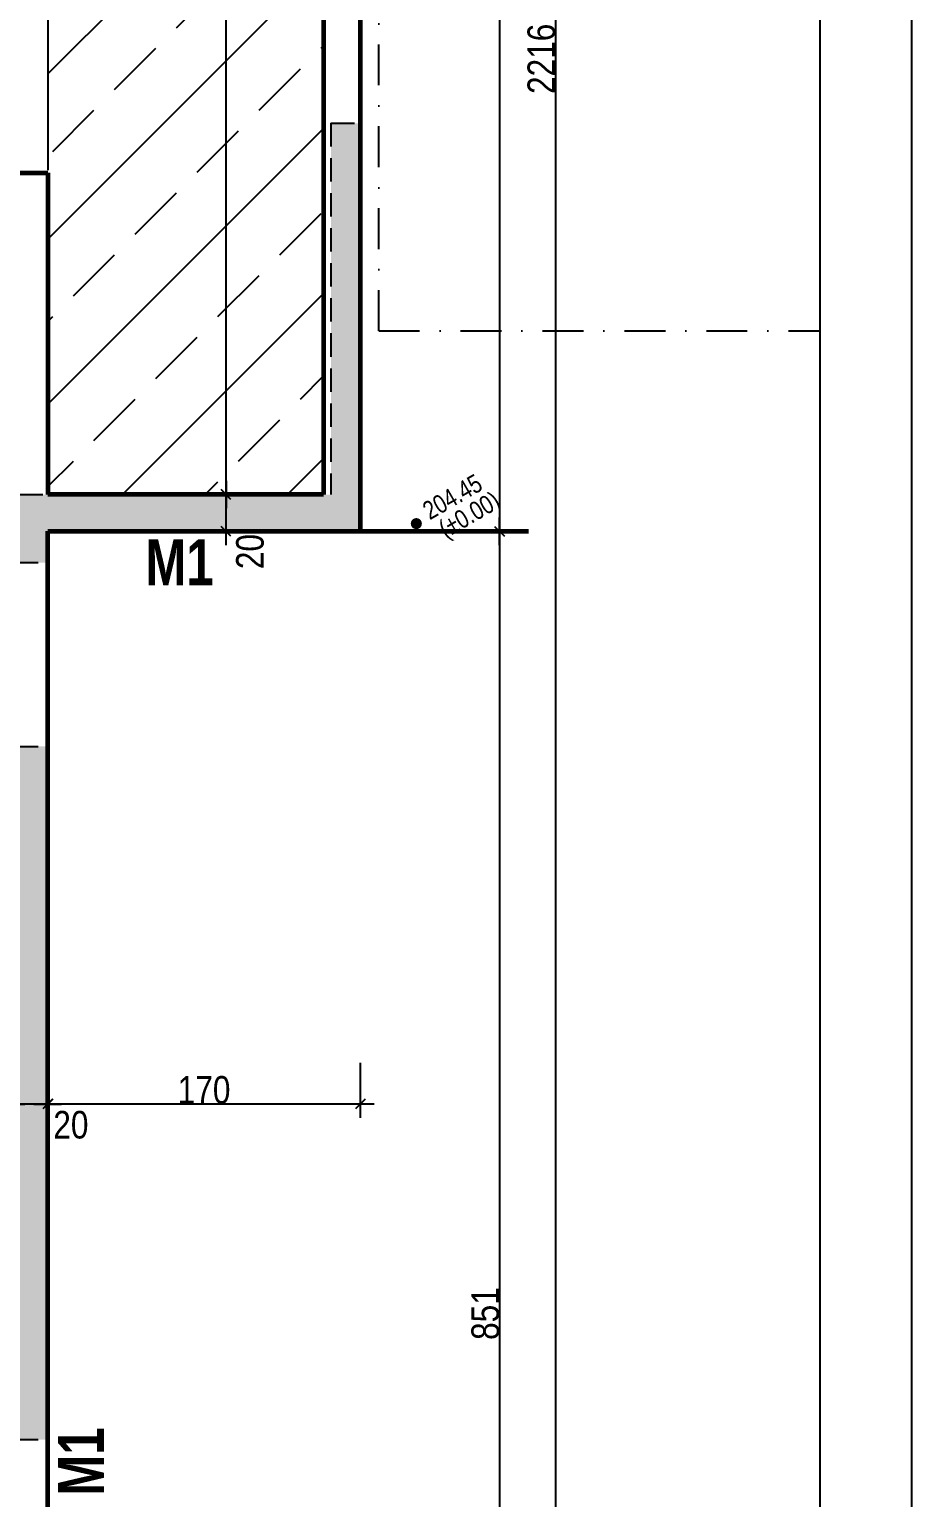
# Model space of a CAD drawing. Header units: centimetres. Extents: x 38820 to 82487, y -36363 to -12804.
# Drawn here: x 52410 to 52889, y -24687 to -23888 of the extents above; entities that cross this region are included whole.
import ezdxf
from ezdxf.enums import TextEntityAlignment as Align

# ---------------------------------------------------------------- set-up
doc = ezdxf.new("R2010")
doc.units = ezdxf.units.CM
doc.header["$LTSCALE"] = 0.5
doc.linetypes.add('CACHEX2', pattern=[19.05, 12.7, -6.35])
doc.linetypes.add('TIRETPT2', pattern=[12.7, 6.35, -3.175, 0, -3.175])
doc.layers.get('DEFPOINTS').update_dxf_attribs({"linetype": 'CONTINUOUS'})
for name, color, linetype in [('01_Cad_2', 5, 'CONTINUOUS'), ('01_cote_gen', 4, 'CONTINUOUS'), ('01_linteaux', 2, 'CONTINUOUS'), ('01_murs_sup', 2, 'CACHEX2'), ('01_poch_BN', 9, 'CONTINUOUS'), ('01_texte', 230, 'CONTINUOUS'), ('AA_COTES', 2, 'CONTINUOUS')]:
    doc.layers.add(name, color=color, linetype=linetype)
doc.layers.add('01_murs_coup', color=5, linetype='CONTINUOUS', lineweight=60)
doc.styles.add('impact', font='impact.ttf')
doc.styles.add('MATTE_TXT', font='arial.ttf')
doc.styles.add('STYLE2', font='ARIALN.TTF')
doc.dimstyles.new('JB50', dxfattribs={"dimscale": 0.1, "dimtxt": 150, "dimasz": 15, "dimexe": 0.1, "dimexo": 0.1, "dimgap": 0.09, "dimtad": 1, "dimdec": 1, "dimdsep": 46, "dimtxsty": 'STYLE2', "dimblk1": 'BOND_G', "dimblk2": 'BOND_D', "dimsah": 1, "dimcen": 1.5, "dimdle": 0.01, "dimse1": 1, "dimse2": 1, "dimclrd": 4, "dimclre": 2, "dimclrt": 6, "dimazin": 2, "dimtfac": 2.333333, "dimtdec": 1, "dimtix": 1, "dimtmove": 2, "dimatfit": 3, "dimldrblk": 'BOND_G', "dimfxl": 1, "dimtolj": 1, "dimtzin": 0, "dimarcsym": 0})

# ---------------------------------------------------------------- blocks, each defined once
blk = doc.blocks.new('BOND_G')
at = {"layer": 'AA_COTES', "color": 0}
for p, q in [((0, -5), (0, 15)), ((5, 0), (-5, 0)), ((1.77, 1.77), (-1.77, -1.77))]:
    blk.add_line(p, q, dxfattribs=at)
blk = doc.blocks.new('BOND_D')
at = {"layer": 'AA_COTES', "color": 0}
for p, q in [((5, 0), (-5, 0)), ((-1.77, -1.77), (1.77, 1.77)), ((0, 5), (0, -15))]:
    blk.add_line(p, q, dxfattribs=at)
blk = doc.blocks.new('*D879')
at = {"layer": '01_cote_gen', "color": 4, "lineweight": -2, "transparency": 16777216}
blk.add_line((52516.58, -24139.85), (52516.58, -23473.89), dxfattribs=at)
at = {"layer": 'DEFPOINTS', "color": 0}
for p in [(52516.58, -23472.39), (52525.71, -23472.39), (52525.71, -24141.35)]:
    blk.add_point(p, dxfattribs=at)
at = {"layer": '01_cote_gen', "color": 4, "lineweight": -2, "transparency": 16777216, "xscale": 1.5, "yscale": 1.5, "zscale": 1.5}
for name, p, rotation in [('BOND_D', (52516.58, -23472.39), 90), ('BOND_G', (52516.58, -24141.35), 270)]:
    blk.add_blockref(name, p, dxfattribs=dict(at, rotation=rotation))
at = {"layer": '01_cote_gen', "color": 6, "transparency": 16777216, "insert": (52508.91, -23806.87), "char_height": 15, "attachment_point": 5, "rotation": 90, "style": 'STYLE2'}
blk.add_mtext('\\A1;669', dxfattribs=at)
blk = doc.blocks.new('*D883')
at = {"layer": '01_cote_gen', "color": 4, "lineweight": -2, "transparency": 16777216}
blk.add_line((52516.58, -24159.85), (52516.58, -24142.87), dxfattribs=at)
at = {"layer": 'DEFPOINTS', "color": 0}
for p in [(52516.58, -24141.37), (52528.83, -24141.37), (52534.25, -24161.35)]:
    blk.add_point(p, dxfattribs=at)
at = {"layer": '01_cote_gen', "color": 4, "lineweight": -2, "transparency": 16777216, "xscale": 1.5, "yscale": 1.5, "zscale": 1.5}
for name, p, rotation in [('BOND_D', (52516.58, -24141.37), 90), ('BOND_G', (52516.58, -24161.35), 270)]:
    blk.add_blockref(name, p, dxfattribs=dict(at, rotation=rotation))
at = {"layer": '01_cote_gen', "color": 6, "transparency": 16777216, "insert": (52529.63, -24172.39), "char_height": 15, "attachment_point": 5, "rotation": 90, "style": 'STYLE2'}
blk.add_mtext('\\A1;20', dxfattribs=at)
blk = doc.blocks.new('*D884')
at = {"layer": '01_cote_gen', "color": 4, "lineweight": -2, "transparency": 16777216}
blk.add_line((52665.27, -22797.89), (52665.27, -24159.85), dxfattribs=at)
at = {"layer": 'DEFPOINTS', "color": 0}
for p in [(52589.59, -22796.39), (52589.63, -24161.35), (52665.27, -24161.35)]:
    blk.add_point(p, dxfattribs=at)
at = {"layer": '01_cote_gen', "color": 4, "lineweight": -2, "transparency": 16777216, "xscale": 1.5, "yscale": 1.5, "zscale": 1.5}
for name, p, rotation in [('BOND_G', (52665.27, -22796.39), 90), ('BOND_D', (52665.27, -24161.35), 270)]:
    blk.add_blockref(name, p, dxfattribs=dict(at, rotation=rotation))
at = {"layer": '01_cote_gen', "color": 6, "transparency": 16777216, "insert": (52657.6, -23478.87), "char_height": 15, "attachment_point": 5, "rotation": 90, "style": 'STYLE2'}
blk.add_mtext('\\A1;1365', dxfattribs=at)
blk = doc.blocks.new('*D885')
at = {"layer": '01_cote_gen', "color": 4, "lineweight": -2, "transparency": 16777216}
blk.add_line((52665.27, -24162.85), (52665.27, -25010.89), dxfattribs=at)
at = {"layer": 'DEFPOINTS', "color": 0}
for p in [(52589.63, -24161.35), (52419.63, -25012.39), (52665.27, -25012.39)]:
    blk.add_point(p, dxfattribs=at)
at = {"layer": '01_cote_gen', "color": 4, "lineweight": -2, "transparency": 16777216, "xscale": 1.5, "yscale": 1.5, "zscale": 1.5}
for name, p, rotation in [('BOND_G', (52665.27, -24161.35), 90), ('BOND_D', (52665.27, -25012.39), 270)]:
    blk.add_blockref(name, p, dxfattribs=dict(at, rotation=rotation))
at = {"layer": '01_cote_gen', "color": 6, "transparency": 16777216, "insert": (52657.6, -24586.87), "char_height": 15, "attachment_point": 5, "rotation": 90, "style": 'STYLE2'}
blk.add_mtext('\\A1;851', dxfattribs=at)
blk = doc.blocks.new('*D886')
at = {"layer": '01_cote_gen', "color": 4, "lineweight": -2, "transparency": 16777216}
blk.add_line((52695.75, -22797.89), (52695.75, -25010.89), dxfattribs=at)
at = {"layer": 'DEFPOINTS', "color": 0}
for p in [(52672.77, -22796.39), (52672.77, -25012.39), (52695.75, -25012.39)]:
    blk.add_point(p, dxfattribs=at)
at = {"layer": '01_cote_gen', "color": 4, "lineweight": -2, "transparency": 16777216, "xscale": 1.5, "yscale": 1.5, "zscale": 1.5}
for name, p, rotation in [('BOND_G', (52695.75, -22796.39), 90), ('BOND_D', (52695.75, -25012.39), 270)]:
    blk.add_blockref(name, p, dxfattribs=dict(at, rotation=rotation))
at = {"layer": '01_cote_gen', "color": 6, "transparency": 16777216, "insert": (52688.08, -23904.39), "char_height": 15, "attachment_point": 5, "rotation": 90, "style": 'STYLE2'}
blk.add_mtext('\\A1;2216', dxfattribs=at)
blk = doc.blocks.new('*D891')
at = {"layer": '01_cote_gen', "color": 4, "lineweight": -2, "transparency": 16777216}
blk.add_line((52588.13, -25143.58), (52421.13, -25143.58), dxfattribs=at)
at = {"layer": 'DEFPOINTS', "color": 0}
for p in [(52589.63, -24161.35), (52419.63, -25012.39), (52419.63, -25143.58)]:
    blk.add_point(p, dxfattribs=at)
at = {"layer": '01_cote_gen', "color": 4, "lineweight": -2, "transparency": 16777216, "xscale": 1.5, "yscale": 1.5, "zscale": 1.5, "rotation": 180}
blk.add_blockref('BOND_D', (52419.63, -25143.58), dxfattribs=at)
at = {"layer": '01_cote_gen', "color": 4, "lineweight": -2, "transparency": 16777216, "xscale": 1.5, "yscale": 1.5, "zscale": 1.5}
blk.add_blockref('BOND_G', (52589.63, -25143.58), dxfattribs=at)
at = {"layer": '01_cote_gen', "color": 6, "transparency": 16777216, "insert": (52504.63, -25135.91), "char_height": 15, "attachment_point": 5, "style": 'STYLE2'}
blk.add_mtext('\\A1;170', dxfattribs=at)
blk = doc.blocks.new('*D892')
at = {"layer": '01_cote_gen', "color": 4, "lineweight": -2, "transparency": 16777216}
blk.add_line((52588.13, -24472.94), (52421.1, -24472.94), dxfattribs=at)
at = {"layer": 'DEFPOINTS', "color": 0}
for p in [(52419.6, -24161.35), (52589.63, -24161.35), (52419.6, -24472.94)]:
    blk.add_point(p, dxfattribs=at)
at = {"layer": '01_cote_gen', "color": 4, "lineweight": -2, "transparency": 16777216, "xscale": 1.5, "yscale": 1.5, "zscale": 1.5, "rotation": 180}
blk.add_blockref('BOND_D', (52419.6, -24472.94), dxfattribs=at)
at = {"layer": '01_cote_gen', "color": 4, "lineweight": -2, "transparency": 16777216, "xscale": 1.5, "yscale": 1.5, "zscale": 1.5}
blk.add_blockref('BOND_G', (52589.63, -24472.94), dxfattribs=at)
at = {"layer": '01_cote_gen', "color": 6, "transparency": 16777216, "insert": (52504.61, -24465.27), "char_height": 15, "attachment_point": 5, "style": 'STYLE2'}
blk.add_mtext('\\A1;170', dxfattribs=at)
blk = doc.blocks.new('*D893')
at = {"layer": '01_cote_gen', "color": 4, "lineweight": -2, "transparency": 16777216}
blk.add_line((52418.13, -24472.94), (52401.1, -24472.94), dxfattribs=at)
at = {"layer": 'DEFPOINTS', "color": 0}
for p in [(52399.6, -24472.94), (52419.63, -24490.46), (52399.6, -24498.46)]:
    blk.add_point(p, dxfattribs=at)
at = {"layer": '01_cote_gen', "color": 4, "lineweight": -2, "transparency": 16777216, "xscale": 1.5, "yscale": 1.5, "zscale": 1.5, "rotation": 180}
blk.add_blockref('BOND_D', (52399.6, -24472.94), dxfattribs=at)
at = {"layer": '01_cote_gen', "color": 4, "lineweight": -2, "transparency": 16777216, "xscale": 1.5, "yscale": 1.5, "zscale": 1.5}
blk.add_blockref('BOND_G', (52419.63, -24472.94), dxfattribs=at)
at = {"layer": '01_cote_gen', "color": 6, "transparency": 16777216, "insert": (52432.17, -24484.26), "char_height": 15, "attachment_point": 5, "style": 'STYLE2'}
blk.add_mtext('\\A1;20', dxfattribs=at)

msp = doc.modelspace()

# ---------------------------------------------------------------- hatches: boundary and pattern name
at = {"layer": '01_murs_sup'}
h = msp.add_hatch(dxfattribs=at)
h.set_pattern_fill('DASH', color=256, scale=2.5, angle=135)
h.set_pattern_definition([(135, (-19116.01, 5490.093), (-11.22532015, 9e-16), [7.9375, -7.9375])])
h.paths.add_polyline_path([(52374.63, -23432.383), (52300.63, -23432.383), (52300.63, -23448.383), (52374.63, -23448.383)])
h.paths.add_polyline_path([(52589.63, -23432.383), (52469.63, -23432.383), (52469.63, -23448.383), (52573.63, -23448.383), (52573.63, -23669.383), (52589.63, -23669.383)])
h.paths.add_polyline_path([(52589.63, -23939.383), (52573.63, -23939.383), (52573.63, -24141.371), (52156.631, -24141.371), (52156.631, -24159.371), (52401.631, -24159.371), (52401.631, -24178.391), (52419.631, -24178.391), (52419.631, -24161.354), (52589.63, -24161.354)])
h.paths.add_polyline_path([(52419.631, -24278.391), (52401.631, -24278.391), (52401.631, -24283.371), (52084.631, -24283.371), (52084.631, -24301.371), (52401.631, -24301.371), (52401.631, -24655.391), (52419.631, -24655.391)])
at = {"layer": '01_poch_BN'}
h = msp.add_hatch(dxfattribs=at)
h.set_pattern_fill('ANSI33', color=256, scale=10)
edge = h.paths.add_edge_path()
edge.add_arc((52482.356, -23748.359), 30.98, 0, 360)
h.paths.add_polyline_path([(52569.593, -23472.394), (52419.597, -23472.394), (52419.597, -24141.354), (52569.593, -24141.354)])

# ---------------------------------------------------------------- linework, layer by layer
at = {"layer": '01_Cad_2'}
msp.add_line((52889.389, -22522.97), (52889.389, -25237.97), dxfattribs=at)
at = {"layer": '01_Cad_2', "color": 2}
msp.add_line((52839.389, -22572.97), (52839.389, -25237.97), dxfattribs=at)
at = {"layer": '01_linteaux', "linetype": 'TIRETPT2', "ltscale": 7}
for q in [(52599.593, -23502.383), (52839.389, -24052.383)]:
    msp.add_line((52599.593, -24052.383), q, dxfattribs=at)
at = {"layer": '01_linteaux'}
msp.add_line((52419.597, -23726.396), (52419.597, -23964.979), dxfattribs=at)
at = {"layer": '01_murs_coup'}
for p, q in [((52569.593, -22796.39), (52569.593, -24141.354)), ((52589.593, -24161.354), (52589.593, -22796.39)), ((52589.593, -24161.354), (52589.593, -22796.39)), ((52399.597, -23966.396), (52419.597, -23966.396)), ((52419.597, -23966.396), (52419.597, -24141.354)), ((52569.593, -24141.354), (52419.597, -24141.354)), ((52419.597, -25012.374), (52419.597, -24161.354)), ((52419.597, -24161.354), (52589.593, -24161.354)), ((52419.597, -25012.374), (52419.597, -24161.354)), ((52419.597, -24161.354), (52589.593, -24161.354)), ((52589.63, -24161.354), (52681.122, -24161.354))]:
    msp.add_line(p, q, dxfattribs=at)
at = {"layer": '01_murs_sup', "ltscale": 2}
for p, q in [((52573.63, -23939.383), (52573.63, -24141.371)), ((52573.63, -23939.383), (52589.63, -23939.383)), ((52589.63, -23939.383), (52589.63, -24161.354)), ((52156.631, -24141.371), (52573.63, -24141.371)), ((52419.631, -24161.354), (52419.631, -24178.391)), ((52419.631, -24161.354), (52589.593, -24161.354)), ((52401.631, -24178.391), (52419.631, -24178.391)), ((52401.631, -24278.391), (52419.631, -24278.391)), ((52419.631, -24278.391), (52419.631, -24655.391)), ((52401.631, -24655.391), (52419.631, -24655.391))]:
    msp.add_line(p, q, dxfattribs=at)
at = {"layer": '01_texte', "const_width": 3}
msp.add_lwpolyline([(52618.535, -24157.191, 1), (52621.535, -24157.191, 1)], format="xyb", close=True, dxfattribs=at)

# ---------------------------------------------------------------- texts
at = {"layer": '01_texte', "style": 'MATTE_TXT', "width": 0.8}
for s, p in [('204.45 ', (52644.986, -24148.716)), ('(%%P0.00)', (52652.798, -24159.194))]:
    msp.add_text(s, height=10, rotation=30, dxfattribs=at).set_placement(p, align=Align.BOTTOM_CENTER)
at = {"layer": '01_texte', "style": 'impact'}
msp.add_text('M1', height=25, dxfattribs=at).set_placement((52491.245, -24198.207), align=Align.BOTTOM_CENTER)
msp.add_text('M1', height=25, rotation=90, dxfattribs=at).set_placement((52457.603, -24667.356), align=Align.BOTTOM_CENTER)
msp.add_text('M1', height=25, rotation=90, dxfattribs=at).set_placement((52457.603, -24667.356), align=Align.BOTTOM_CENTER)

# ---------------------------------------------------------------- dimensions: what is measured, and where the dimension line sits
at = {"layer": '01_cote_gen'}
for base, p1, p2, picture, middle in [((52665.266, -24161.354), (52589.593, -22796.39), (52589.63, -24161.354), '*D884', (52657.599, -23478.872)), ((52695.746, -25012.391), (52672.766, -22796.39), (52672.766, -25012.391), '*D886', (52688.079, -23904.39)), ((52516.576, -23472.394), (52525.714, -24141.354), (52525.714, -23472.394), '*D879', (52508.908, -23806.874)), ((52665.266, -25012.391), (52589.63, -24161.354), (52419.631, -25012.391), '*D885', (52657.599, -24586.872))]:
    dim = msp.add_linear_dim(base=base, p1=p1, p2=p2, angle=90, dimstyle='JB50', dxfattribs=at)
    dim.commit()
    dim.dimension.update_dxf_attribs({"geometry": picture, "text_midpoint": middle})
dim = msp.add_linear_dim(base=(52516.576, -24141.371), p1=(52534.246, -24161.354), p2=(52528.826, -24141.371), angle=90, dimstyle='JB50', dxfattribs=at)
dim.commit()
dim.dimension.update_dxf_attribs({"geometry": '*D883', "text_midpoint": (52529.629, -24172.391), "dimtype": 160})
for base, p2, picture, middle in [((52419.597, -24472.939), (52419.597, -24161.354), '*D892', (52504.614, -24465.272)), ((52419.631, -25143.581), (52419.631, -25012.391), '*D891', (52504.631, -25135.914))]:
    dim = msp.add_linear_dim(base=base, p1=(52589.63, -24161.354), p2=p2, dimstyle='JB50', dxfattribs=at)
    dim.commit()
    dim.dimension.update_dxf_attribs({"geometry": picture, "text_midpoint": middle})
dim = msp.add_linear_dim(base=(52399.597, -24472.939), p1=(52419.631, -24490.459), p2=(52399.597, -24498.455), dimstyle='JB50', dxfattribs=at)
dim.commit()
dim.dimension.update_dxf_attribs({"geometry": '*D893', "text_midpoint": (52432.168, -24484.264), "dimtype": 160})

doc.saveas('drawing.dxf')
